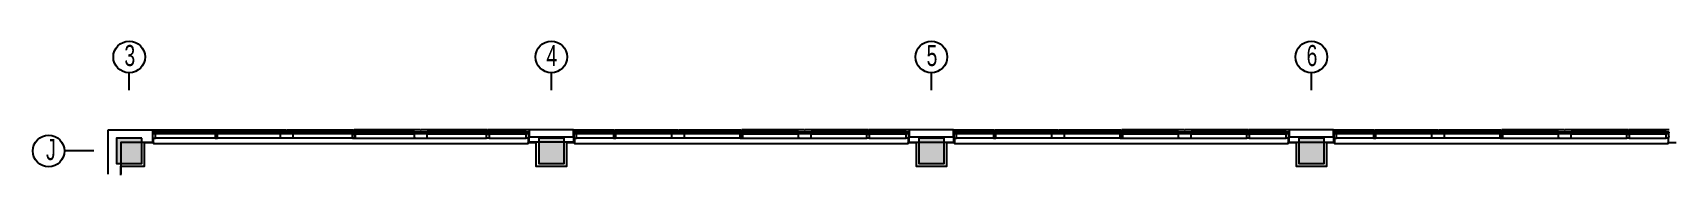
# Model space of a CAD drawing. Header units: inches. Extents: x -71 to 4528, y -885 to 4524.
# Drawn here: x -71 to 1479, y 1521 to 1644 of the extents above; entities that cross this region are included whole.
import ezdxf

# ---------------------------------------------------------------- set-up
doc = ezdxf.new("R2010")
doc.units = ezdxf.units.IN
doc.header["$LTSCALE"] = 96
doc.header["$MEASUREMENT"] = 0
for name, color, linetype in [('A-Anno-Bldg', 7, 'Continuous'), ('A-Bldg-Patt', 5, 'Continuous'), ('A-Cols-Bldg', 235, 'Continuous'), ('A-Glaz-Exst', 53, 'Continuous'), ('A-Wall-Bldg', 235, 'Continuous')]:
    doc.layers.add(name, color=color, linetype=linetype)
doc.layers.add('Viewport', color=14, linetype='Continuous', plot=False)
doc.styles.add('XFINE_1-8', font='ARIALN.TTF', dxfattribs={"width": 0.8, "height": 10})

msp = doc.modelspace()

# ---------------------------------------------------------------- hatches: boundary and pattern name
at = {"layer": 'A-Bldg-Patt'}
for points in [[(32, 1552), (8, 1552), (8, 1528), (32, 1528)], [(432, 1552), (408, 1552), (408, 1528), (432, 1528)], [(792, 1552), (768, 1552), (768, 1528), (792, 1528)], [(1152, 1552), (1128, 1552), (1128, 1528), (1152, 1528)]]:
    msp.add_hatch(color=256, dxfattribs=at).paths.add_polyline_path(points)

# ---------------------------------------------------------------- linework, layer by layer
at = {"layer": 'A-Anno-Bldg'}
for points in [[(20, 1597.8), (20, 1614.4)], [(420, 1597.8), (420, 1614.4)], [(780, 1597.8), (780, 1614.4)], [(1140, 1597.8), (1140, 1614.4)], [(-13.5, 1540), (-41.4, 1540)]]:
    msp.add_lwpolyline(points, dxfattribs=at)
for centre in [(20, 1629.4), (420, 1629.4), (780, 1629.4), (1140, 1629.4), (-56.4, 1540)]:
    msp.add_circle(centre, 15, dxfattribs=at)
at = {"layer": 'A-Cols-Bldg'}
for points in [[(32, 1552), (8, 1552), (8, 1528), (32, 1528)], [(432, 1552), (408, 1552), (408, 1528), (432, 1528)], [(792, 1552), (768, 1552), (768, 1528), (792, 1528)], [(1152, 1552), (1128, 1552), (1128, 1528), (1152, 1528)]]:
    msp.add_lwpolyline(points, close=True, dxfattribs=at)
at = {"layer": 'A-Glaz-Exst'}
for p, q in [((42, 1560), (102.3, 1560)), ((44.8, 1558), (42.5, 1558)), ((42.5, 1558), (42.5, 1557.2)), ((42.5, 1552.1), (42.5, 1557.2)), ((42.5, 1552.1), (42.5, 1552)), ((42.5, 1552), (44.8, 1552)), ((44.3, 1557.1), (102.3, 1557.1)), ((44.3, 1557.1), (44.3, 1556.1)), ((102.3, 1556.1), (44.3, 1556.1)), ((44.8, 1558), (163.4, 1558)), ((44.8, 1557.1), (44.8, 1558)), ((44.8, 1552), (44.8, 1556.1)), ((101.4, 1552), (44.8, 1552)), ((102.2, 1555.9), (101.4, 1555.9)), ((101.4, 1555.9), (101.4, 1552)), ((101.4, 1552), (103.6, 1552)), ((102.3, 1555.9), (102.2, 1555.9)), ((102.2, 1555.9), (102.2, 1555.9)), ((102.3, 1560), (102.3, 1559.5)), ((102.3, 1559.5), (102.7, 1559.5)), ((102.3, 1556.1), (102.3, 1557.1)), ((102.7, 1555.9), (102.3, 1555.9)), ((102.3, 1555.9), (102.3, 1555.9)), ((102.7, 1559.5), (102.8, 1560)), ((102.8, 1555.9), (102.7, 1555.9)), ((102.7, 1555.9), (102.7, 1555.9)), ((102.8, 1560), (169.1, 1560)), ((102.8, 1557.1), (163.9, 1557.1)), ((102.8, 1556.1), (102.8, 1557.1)), ((163.9, 1556.1), (102.8, 1556.1)), ((103.6, 1555.9), (102.8, 1555.9)), ((102.8, 1555.9), (102.8, 1555.9)), ((103.6, 1552), (103.6, 1555.9)), ((163.4, 1552), (103.6, 1552)), ((175.4, 1558), (163.4, 1558)), ((163.4, 1558), (163.4, 1557.2)), ((163.4, 1553), (163.4, 1555.9)), ((163.4, 1552), (163.4, 1553)), ((175.4, 1552), (163.4, 1552)), ((163.9, 1556.1), (163.9, 1557.1)), ((169.1, 1560), (169.2, 1559.5)), ((169.2, 1559.5), (169.5, 1559.5)), ((169.5, 1559.5), (169.6, 1560)), ((169.6, 1560), (232.6, 1560)), ((174.9, 1557.1), (232.6, 1557.1)), ((174.9, 1556.1), (174.9, 1557.1)), ((232.6, 1556.1), (174.9, 1556.1)), ((175.4, 1558), (232.9, 1558)), ((175.4, 1557.2), (175.4, 1558)), ((175.4, 1553), (175.4, 1555.9)), ((175.4, 1553), (175.4, 1552)), ((231.7, 1552), (175.4, 1552)), ((231.7, 1555.9), (232.6, 1555.9)), ((231.7, 1552), (231.7, 1555.9)), ((232.6, 1555.9), (231.7, 1555.9)), ((231.7, 1555.9), (231.7, 1552)), ((234, 1552), (231.7, 1552)), ((231.7, 1552), (234, 1552)), ((232.6, 1560), (232.7, 1559.5)), ((232.6, 1556.1), (232.6, 1557.1)), ((232.6, 1555.9), (232.6, 1555.9)), ((232.6, 1555.9), (232.7, 1555.9)), ((232.7, 1555.9), (232.6, 1555.9)), ((232.6, 1555.9), (232.6, 1555.9)), ((232.7, 1559.5), (232.9, 1559.5)), ((232.7, 1555.9), (232.7, 1555.9)), ((232.7, 1555.9), (233, 1555.9)), ((233, 1555.9), (232.7, 1555.9)), ((232.7, 1555.9), (232.7, 1555.9)), ((233, 1559.5), (232.9, 1559.5)), ((290.3, 1558), (232.9, 1558)), ((233.1, 1560), (233, 1559.5)), ((233, 1555.9), (233, 1555.9)), ((233, 1555.9), (233.1, 1555.9)), ((233.1, 1555.9), (233, 1555.9)), ((233, 1555.9), (233, 1555.9)), ((296, 1560), (233.1, 1560)), ((290.8, 1557.1), (233.1, 1557.1)), ((233.1, 1556.1), (233.1, 1557.1)), ((233.1, 1556.1), (290.8, 1556.1)), ((233.1, 1555.9), (233.1, 1555.9)), ((233.1, 1555.9), (234, 1555.9)), ((234, 1555.9), (233.1, 1555.9)), ((233.1, 1555.9), (233.1, 1555.9)), ((234, 1555.9), (234, 1552)), ((234, 1552), (234, 1555.9)), ((234, 1552), (290.3, 1552)), ((290.3, 1557.1), (290.3, 1558)), ((290.3, 1558), (302.3, 1558)), ((290.3, 1553), (290.3, 1556.1)), ((290.3, 1553), (290.3, 1552)), ((290.3, 1552), (302.3, 1552)), ((290.8, 1556.1), (290.8, 1557.1)), ((296.1, 1559.5), (296, 1560)), ((296.4, 1559.5), (296.1, 1559.5)), ((296.5, 1560), (296.4, 1559.5)), ((359.5, 1560), (296.5, 1560)), ((359.5, 1557.1), (301.7, 1557.1)), ((301.7, 1556.1), (301.7, 1557.1)), ((301.7, 1556.1), (359.5, 1556.1)), ((396.2, 1558), (302.3, 1558)), ((302.3, 1558), (302.3, 1557.1)), ((302.3, 1553), (302.3, 1556.1)), ((302.3, 1552), (302.3, 1553)), ((302.3, 1552), (358.6, 1552)), ((358.6, 1555.9), (359.5, 1555.9)), ((358.6, 1552), (358.6, 1555.9)), ((360.9, 1552), (358.6, 1552)), ((359.6, 1559.5), (359.5, 1560)), ((359.5, 1557.1), (359.5, 1556.1)), ((359.5, 1555.9), (359.5, 1555.9)), ((359.5, 1555.9), (359.6, 1555.9)), ((359.9, 1559.5), (359.6, 1559.5)), ((359.6, 1555.9), (359.6, 1555.9)), ((359.6, 1555.9), (359.9, 1555.9)), ((360, 1560), (359.9, 1559.5)), ((359.9, 1555.9), (359.9, 1555.9)), ((359.9, 1555.9), (360, 1555.9)), ((399, 1560), (360, 1560)), ((396.7, 1557.1), (360, 1557.1)), ((360, 1557.1), (360, 1556.1)), ((360, 1556.1), (396.7, 1556.1)), ((360, 1555.9), (360, 1555.9)), ((360, 1555.9), (360.9, 1555.9)), ((360.9, 1555.9), (360.9, 1552)), ((360.9, 1552), (396.2, 1552)), ((396.2, 1557.1), (396.2, 1558)), ((396.2, 1558), (398.5, 1558)), ((396.2, 1552), (396.2, 1556.1)), ((398.5, 1552), (396.2, 1552)), ((396.7, 1557.1), (396.7, 1556.1)), ((398.5, 1558), (398.5, 1557.2)), ((398.5, 1552.1), (398.5, 1557.2)), ((398.5, 1552.1), (398.5, 1552)), ((441, 1560), (479.8, 1560)), ((443.8, 1558), (441.5, 1558)), ((441.5, 1558), (441.5, 1557.2)), ((441.5, 1552.1), (441.5, 1557.2)), ((441.5, 1552.1), (441.5, 1552)), ((441.5, 1552), (443.8, 1552)), ((443.3, 1557.1), (479.8, 1557.1)), ((443.3, 1557.1), (443.3, 1556.1)), ((479.8, 1556.1), (443.3, 1556.1)), ((443.8, 1558), (534, 1558)), ((443.8, 1557.1), (443.8, 1558)), ((443.8, 1552), (443.8, 1556.1)), ((478.9, 1552), (443.8, 1552)), ((479.7, 1555.9), (478.9, 1555.9)), ((478.9, 1555.9), (478.9, 1552)), ((478.9, 1552), (481.1, 1552)), ((479.8, 1555.9), (479.7, 1555.9)), ((479.7, 1555.9), (479.7, 1555.9)), ((479.8, 1560), (479.8, 1559.5)), ((479.8, 1559.5), (480.2, 1559.5)), ((479.8, 1557.1), (479.8, 1556.1)), ((480.2, 1555.9), (479.8, 1555.9)), ((479.8, 1555.9), (479.8, 1555.9)), ((480.2, 1559.5), (480.3, 1560)), ((480.3, 1555.9), (480.2, 1555.9)), ((480.2, 1555.9), (480.2, 1555.9)), ((480.3, 1560), (539.8, 1560)), ((480.3, 1557.1), (534.5, 1557.1)), ((480.3, 1557.1), (480.3, 1556.1)), ((534.5, 1556.1), (480.3, 1556.1)), ((481.1, 1555.9), (480.3, 1555.9)), ((480.3, 1555.9), (480.3, 1555.9)), ((481.1, 1552), (481.1, 1555.9)), ((534, 1552), (481.1, 1552)), ((546, 1558), (534, 1558)), ((534, 1558), (534, 1557.1)), ((534, 1553), (534, 1556.1)), ((534, 1552), (534, 1553)), ((546, 1552), (534, 1552)), ((534.5, 1557.1), (534.5, 1556.1)), ((539.8, 1560), (539.8, 1559.5)), ((539.8, 1559.5), (540.2, 1559.5)), ((540.2, 1559.5), (540.3, 1560)), ((540.3, 1560), (599.8, 1560)), ((545.5, 1557.1), (599.8, 1557.1)), ((545.5, 1557.1), (545.5, 1556.1)), ((599.8, 1556.1), (545.5, 1556.1)), ((546, 1558), (600, 1558)), ((546, 1557.1), (546, 1558)), ((546, 1553), (546, 1556.1)), ((546, 1553), (546, 1552)), ((598.9, 1552), (546, 1552)), ((599.7, 1555.9), (598.9, 1555.9)), ((598.9, 1555.9), (598.9, 1552)), ((598.9, 1555.9), (599.7, 1555.9)), ((598.9, 1552), (598.9, 1555.9)), ((598.9, 1552), (601.1, 1552)), ((601.1, 1552), (598.9, 1552)), ((599.8, 1555.9), (599.7, 1555.9)), ((599.7, 1555.9), (599.7, 1555.9)), ((599.7, 1555.9), (599.7, 1555.9)), ((599.7, 1555.9), (599.8, 1555.9)), ((599.8, 1560), (599.8, 1559.5)), ((599.8, 1559.5), (600, 1559.5)), ((599.8, 1557.1), (599.8, 1556.1)), ((600.2, 1555.9), (599.8, 1555.9)), ((599.8, 1555.9), (599.8, 1555.9)), ((599.8, 1555.9), (599.8, 1555.9)), ((599.8, 1555.9), (600.2, 1555.9)), ((600.2, 1559.5), (600, 1559.5)), ((654, 1558), (600, 1558)), ((600.3, 1560), (600.2, 1559.5)), ((600.3, 1555.9), (600.2, 1555.9)), ((600.2, 1555.9), (600.2, 1555.9)), ((600.2, 1555.9), (600.2, 1555.9)), ((600.2, 1555.9), (600.3, 1555.9)), ((659.8, 1560), (600.3, 1560)), ((654.5, 1557.1), (600.3, 1557.1)), ((600.3, 1557.1), (600.3, 1556.1)), ((600.3, 1556.1), (654.5, 1556.1)), ((601.1, 1555.9), (600.3, 1555.9)), ((600.3, 1555.9), (600.3, 1555.9)), ((600.3, 1555.9), (600.3, 1555.9)), ((600.3, 1555.9), (601.1, 1555.9)), ((601.1, 1552), (601.1, 1555.9)), ((601.1, 1555.9), (601.1, 1552)), ((601.1, 1552), (654, 1552)), ((654, 1557.1), (654, 1558)), ((654, 1558), (666, 1558)), ((654, 1553), (654, 1556.1)), ((654, 1553), (654, 1552)), ((654, 1552), (666, 1552)), ((654.5, 1557.1), (654.5, 1556.1)), ((659.8, 1559.5), (659.8, 1560)), ((660.2, 1559.5), (659.8, 1559.5)), ((660.3, 1560), (660.2, 1559.5)), ((719.8, 1560), (660.3, 1560)), ((719.8, 1557.1), (665.5, 1557.1)), ((665.5, 1557.1), (665.5, 1556.1)), ((665.5, 1556.1), (719.8, 1556.1)), ((756.2, 1558), (666, 1558)), ((666, 1558), (666, 1557.1)), ((666, 1553), (666, 1556.1)), ((666, 1552), (666, 1553)), ((666, 1552), (718.9, 1552)), ((718.9, 1555.9), (719.7, 1555.9)), ((718.9, 1552), (718.9, 1555.9)), ((721.1, 1552), (718.9, 1552)), ((719.7, 1555.9), (719.7, 1555.9)), ((719.7, 1555.9), (719.8, 1555.9)), ((719.8, 1559.5), (719.8, 1560)), ((720.2, 1559.5), (719.8, 1559.5)), ((719.8, 1557.1), (719.8, 1556.1)), ((719.8, 1555.9), (719.8, 1555.9)), ((719.8, 1555.9), (720.2, 1555.9)), ((720.3, 1560), (720.2, 1559.5)), ((720.2, 1555.9), (720.2, 1555.9)), ((720.2, 1555.9), (720.3, 1555.9)), ((759, 1560), (720.3, 1560)), ((756.7, 1557.1), (720.3, 1557.1)), ((720.3, 1557.1), (720.3, 1556.1)), ((720.3, 1556.1), (756.7, 1556.1)), ((720.3, 1555.9), (720.3, 1555.9)), ((720.3, 1555.9), (721.1, 1555.9)), ((721.1, 1555.9), (721.1, 1552)), ((721.1, 1552), (756.2, 1552)), ((756.2, 1557.1), (756.2, 1558)), ((756.2, 1558), (758.5, 1558)), ((756.2, 1552), (756.2, 1556.1)), ((758.5, 1552), (756.2, 1552)), ((756.7, 1557.1), (756.7, 1556.1)), ((758.5, 1558), (758.5, 1557.2)), ((758.5, 1552.1), (758.5, 1557.2)), ((758.5, 1552.1), (758.5, 1552)), ((801, 1560), (839.8, 1560)), ((803.8, 1558), (801.5, 1558)), ((801.5, 1558), (801.5, 1557.2)), ((801.5, 1552.1), (801.5, 1557.2)), ((801.5, 1552.1), (801.5, 1552)), ((801.5, 1552), (803.8, 1552)), ((803.3, 1557.1), (839.8, 1557.1)), ((803.3, 1557.1), (803.3, 1556.1)), ((839.8, 1556.1), (803.3, 1556.1)), ((803.8, 1558), (894, 1558)), ((803.8, 1557.1), (803.8, 1558)), ((803.8, 1552), (803.8, 1556.1)), ((838.9, 1552), (803.8, 1552)), ((839.7, 1555.9), (838.9, 1555.9)), ((838.9, 1555.9), (838.9, 1552)), ((838.9, 1552), (841.1, 1552)), ((839.8, 1555.9), (839.7, 1555.9)), ((839.7, 1555.9), (839.7, 1555.9)), ((839.8, 1560), (839.8, 1559.5)), ((839.8, 1559.5), (840.2, 1559.5)), ((839.8, 1557.1), (839.8, 1556.1)), ((840.2, 1555.9), (839.8, 1555.9)), ((839.8, 1555.9), (839.8, 1555.9)), ((840.2, 1559.5), (840.3, 1560)), ((840.3, 1555.9), (840.2, 1555.9)), ((840.2, 1555.9), (840.2, 1555.9)), ((840.3, 1560), (899.8, 1560)), ((840.3, 1557.1), (894.5, 1557.1)), ((840.3, 1557.1), (840.3, 1556.1)), ((894.5, 1556.1), (840.3, 1556.1)), ((841.1, 1555.9), (840.3, 1555.9)), ((840.3, 1555.9), (840.3, 1555.9)), ((841.1, 1552), (841.1, 1555.9)), ((894, 1552), (841.1, 1552)), ((906, 1558), (894, 1558)), ((894, 1558), (894, 1557.1)), ((894, 1553), (894, 1556.1)), ((894, 1552), (894, 1553)), ((906, 1552), (894, 1552)), ((894.5, 1557.1), (894.5, 1556.1)), ((899.8, 1560), (899.8, 1559.5)), ((899.8, 1559.5), (900.2, 1559.5)), ((900.2, 1559.5), (900.3, 1560)), ((900.3, 1560), (959.8, 1560)), ((905.5, 1557.1), (959.8, 1557.1)), ((905.5, 1557.1), (905.5, 1556.1)), ((959.8, 1556.1), (905.5, 1556.1)), ((906, 1558), (960, 1558)), ((906, 1557.1), (906, 1558)), ((906, 1553), (906, 1556.1)), ((906, 1553), (906, 1552)), ((958.9, 1552), (906, 1552)), ((959.7, 1555.9), (958.9, 1555.9)), ((958.9, 1555.9), (958.9, 1552)), ((958.9, 1555.9), (959.7, 1555.9)), ((958.9, 1552), (958.9, 1555.9)), ((958.9, 1552), (961.1, 1552)), ((961.1, 1552), (958.9, 1552)), ((959.8, 1555.9), (959.7, 1555.9)), ((959.7, 1555.9), (959.7, 1555.9)), ((959.7, 1555.9), (959.7, 1555.9)), ((959.7, 1555.9), (959.8, 1555.9)), ((959.8, 1560), (959.8, 1559.5)), ((959.8, 1559.5), (960, 1559.5)), ((959.8, 1556.1), (959.8, 1557.1)), ((960.2, 1555.9), (959.8, 1555.9)), ((959.8, 1555.9), (959.8, 1555.9)), ((959.8, 1555.9), (959.8, 1555.9)), ((959.8, 1555.9), (960.2, 1555.9)), ((960.2, 1559.5), (960, 1559.5)), ((1014, 1558), (960, 1558)), ((960.3, 1560), (960.2, 1559.5)), ((960.3, 1555.9), (960.2, 1555.9)), ((960.2, 1555.9), (960.2, 1555.9)), ((960.2, 1555.9), (960.2, 1555.9)), ((960.2, 1555.9), (960.3, 1555.9)), ((1019.8, 1560), (960.3, 1560)), ((1014.5, 1557.1), (960.3, 1557.1)), ((960.3, 1556.1), (960.3, 1557.1)), ((960.3, 1556.1), (1014.5, 1556.1)), ((961.1, 1555.9), (960.3, 1555.9)), ((960.3, 1555.9), (960.3, 1555.9)), ((960.3, 1555.9), (960.3, 1555.9)), ((960.3, 1555.9), (961.1, 1555.9)), ((961.1, 1552), (961.1, 1555.9)), ((961.1, 1555.9), (961.1, 1552)), ((961.1, 1552), (1014, 1552)), ((1014, 1557.1), (1014, 1558)), ((1014, 1558), (1026, 1558)), ((1014, 1553), (1014, 1556.1)), ((1014, 1553), (1014, 1552)), ((1014, 1552), (1026, 1552)), ((1014.5, 1556.1), (1014.5, 1557.1)), ((1019.8, 1559.5), (1019.8, 1560)), ((1020.2, 1559.5), (1019.8, 1559.5)), ((1020.3, 1560), (1020.2, 1559.5)), ((1079.8, 1560), (1020.3, 1560)), ((1079.8, 1557.1), (1025.5, 1557.1)), ((1025.5, 1556.1), (1025.5, 1557.1)), ((1025.5, 1556.1), (1079.8, 1556.1)), ((1116.2, 1558), (1026, 1558)), ((1026, 1558), (1026, 1557.1)), ((1026, 1553), (1026, 1556.1)), ((1026, 1552), (1026, 1553)), ((1026, 1552), (1078.9, 1552)), ((1078.9, 1555.9), (1079.7, 1555.9)), ((1078.9, 1552), (1078.9, 1555.9)), ((1081.1, 1552), (1078.9, 1552)), ((1079.7, 1555.9), (1079.7, 1555.9)), ((1079.7, 1555.9), (1079.8, 1555.9)), ((1079.8, 1559.5), (1079.8, 1560)), ((1080.2, 1559.5), (1079.8, 1559.5)), ((1079.8, 1557.1), (1079.8, 1556.1)), ((1079.8, 1555.9), (1079.8, 1555.9)), ((1079.8, 1555.9), (1080.2, 1555.9)), ((1080.3, 1560), (1080.2, 1559.5)), ((1080.2, 1555.9), (1080.2, 1555.9)), ((1080.2, 1555.9), (1080.3, 1555.9)), ((1116.7, 1557.1), (1080.3, 1557.1)), ((1080.3, 1557.1), (1080.3, 1556.1)), ((1080.3, 1556.1), (1116.7, 1556.1)), ((1080.3, 1555.9), (1080.3, 1555.9)), ((1080.3, 1555.9), (1081.1, 1555.9)), ((1081.1, 1555.9), (1081.1, 1552)), ((1081.1, 1552), (1116.2, 1552)), ((1116.2, 1557.1), (1116.2, 1558)), ((1116.2, 1558), (1118.5, 1558)), ((1116.2, 1552), (1116.2, 1556.1)), ((1118.5, 1552), (1116.2, 1552)), ((1116.7, 1557.1), (1116.7, 1556.1)), ((1118.5, 1558), (1118.5, 1557.2)), ((1118.5, 1552.1), (1118.5, 1557.2)), ((1118.5, 1552.1), (1118.5, 1552)), ((1161, 1560), (1199.8, 1560)), ((1163.8, 1558), (1161.5, 1558)), ((1161.5, 1558), (1161.5, 1557.2)), ((1161.5, 1552.1), (1161.5, 1557.2)), ((1161.5, 1552.1), (1161.5, 1552)), ((1161.5, 1552), (1163.8, 1552)), ((1163.3, 1557.1), (1199.8, 1557.1)), ((1163.3, 1557.1), (1163.3, 1556.1)), ((1199.8, 1556.1), (1163.3, 1556.1)), ((1163.8, 1558), (1254, 1558)), ((1163.8, 1557.1), (1163.8, 1558)), ((1163.8, 1552), (1163.8, 1556.1)), ((1198.9, 1552), (1163.8, 1552)), ((1199.7, 1555.9), (1198.9, 1555.9)), ((1198.9, 1555.9), (1198.9, 1552)), ((1198.9, 1552), (1201.1, 1552)), ((1199.8, 1555.9), (1199.7, 1555.9)), ((1199.7, 1555.9), (1199.7, 1555.9)), ((1199.8, 1560), (1199.8, 1559.5)), ((1199.8, 1559.5), (1200.2, 1559.5)), ((1199.8, 1556.1), (1199.8, 1557.1)), ((1200.2, 1555.9), (1199.8, 1555.9)), ((1199.8, 1555.9), (1199.8, 1555.9)), ((1200.2, 1559.5), (1200.3, 1560)), ((1200.3, 1555.9), (1200.2, 1555.9)), ((1200.2, 1555.9), (1200.2, 1555.9)), ((1200.3, 1560), (1259.8, 1560)), ((1200.3, 1557.1), (1254.5, 1557.1)), ((1200.3, 1556.1), (1200.3, 1557.1)), ((1254.5, 1556.1), (1200.3, 1556.1)), ((1201.1, 1555.9), (1200.3, 1555.9)), ((1200.3, 1555.9), (1200.3, 1555.9)), ((1201.1, 1552), (1201.1, 1555.9)), ((1254, 1552), (1201.1, 1552)), ((1266, 1558), (1254, 1558)), ((1254, 1558), (1254, 1557.1)), ((1254, 1553), (1254, 1556.1)), ((1254, 1552), (1254, 1553)), ((1266, 1552), (1254, 1552)), ((1254.5, 1556.1), (1254.5, 1557.1)), ((1259.8, 1560), (1259.8, 1559.5)), ((1259.8, 1559.5), (1260.2, 1559.5)), ((1260.2, 1559.5), (1260.3, 1560)), ((1260.3, 1560), (1319.8, 1560)), ((1265.5, 1557.1), (1319.8, 1557.1)), ((1265.5, 1556.1), (1265.5, 1557.1)), ((1319.8, 1556.1), (1265.5, 1556.1)), ((1266, 1558), (1320, 1558)), ((1266, 1557.1), (1266, 1558)), ((1266, 1553), (1266, 1556.1)), ((1266, 1553), (1266, 1552)), ((1318.9, 1552), (1266, 1552)), ((1319.7, 1555.9), (1318.9, 1555.9)), ((1318.9, 1555.9), (1318.9, 1552)), ((1318.9, 1555.9), (1319.7, 1555.9)), ((1318.9, 1552), (1318.9, 1555.9)), ((1318.9, 1552), (1321.1, 1552)), ((1321.1, 1552), (1318.9, 1552)), ((1319.8, 1555.9), (1319.7, 1555.9)), ((1319.7, 1555.9), (1319.7, 1555.9)), ((1319.7, 1555.9), (1319.7, 1555.9)), ((1319.7, 1555.9), (1319.8, 1555.9)), ((1319.8, 1560), (1319.8, 1559.5)), ((1319.8, 1559.5), (1320, 1559.5)), ((1319.8, 1556.1), (1319.8, 1557.1)), ((1320.2, 1555.9), (1319.8, 1555.9)), ((1319.8, 1555.9), (1319.8, 1555.9)), ((1319.8, 1555.9), (1319.8, 1555.9)), ((1319.8, 1555.9), (1320.2, 1555.9)), ((1320.2, 1559.5), (1320, 1559.5)), ((1374, 1558), (1320, 1558)), ((1320.3, 1560), (1320.2, 1559.5)), ((1320.3, 1555.9), (1320.2, 1555.9)), ((1320.2, 1555.9), (1320.2, 1555.9)), ((1320.2, 1555.9), (1320.2, 1555.9)), ((1320.2, 1555.9), (1320.3, 1555.9)), ((1379.8, 1560), (1320.3, 1560)), ((1374.5, 1557.1), (1320.3, 1557.1)), ((1320.3, 1556.1), (1320.3, 1557.1)), ((1320.3, 1556.1), (1374.5, 1556.1)), ((1321.1, 1555.9), (1320.3, 1555.9)), ((1320.3, 1555.9), (1320.3, 1555.9)), ((1320.3, 1555.9), (1320.3, 1555.9)), ((1320.3, 1555.9), (1321.1, 1555.9)), ((1321.1, 1552), (1321.1, 1555.9)), ((1321.1, 1555.9), (1321.1, 1552)), ((1321.1, 1552), (1374, 1552)), ((1374, 1557.1), (1374, 1558)), ((1374, 1558), (1386, 1558)), ((1374, 1553), (1374, 1556.1)), ((1374, 1553), (1374, 1552)), ((1374, 1552), (1386, 1552)), ((1374.5, 1557.1), (1374.5, 1556.1)), ((1379.8, 1559.5), (1379.8, 1560)), ((1380.2, 1559.5), (1379.8, 1559.5)), ((1380.3, 1560), (1380.2, 1559.5)), ((1439.8, 1560), (1380.3, 1560)), ((1439.8, 1557.1), (1385.5, 1557.1)), ((1385.5, 1557.1), (1385.5, 1556.1)), ((1385.5, 1556.1), (1439.8, 1556.1)), ((1476.2, 1558), (1386, 1558)), ((1386, 1558), (1386, 1557.1)), ((1386, 1553), (1386, 1556.1)), ((1386, 1552), (1386, 1553)), ((1386, 1552), (1438.9, 1552)), ((1438.9, 1555.9), (1439.7, 1555.9)), ((1438.9, 1552), (1438.9, 1555.9)), ((1441.1, 1552), (1438.9, 1552)), ((1439.7, 1555.9), (1439.7, 1555.9)), ((1439.7, 1555.9), (1439.8, 1555.9)), ((1439.8, 1559.5), (1439.8, 1560)), ((1440.2, 1559.5), (1439.8, 1559.5)), ((1439.8, 1556.1), (1439.8, 1557.1)), ((1439.8, 1556.1), (1439.8, 1557.1)), ((1439.8, 1555.9), (1439.8, 1555.9)), ((1439.8, 1555.9), (1440.2, 1555.9)), ((1440.3, 1560), (1440.2, 1559.5)), ((1440.2, 1555.9), (1440.2, 1555.9)), ((1440.2, 1555.9), (1440.3, 1555.9)), ((1479, 1560), (1440.3, 1560)), ((1476.7, 1557.1), (1440.3, 1557.1)), ((1440.3, 1556.1), (1440.3, 1557.1)), ((1440.3, 1556.1), (1440.3, 1557.1)), ((1440.3, 1556.1), (1476.7, 1556.1)), ((1440.3, 1555.9), (1440.3, 1555.9)), ((1440.3, 1555.9), (1441.1, 1555.9)), ((1441.1, 1555.9), (1441.1, 1552)), ((1441.1, 1552), (1476.2, 1552)), ((1476.2, 1557.1), (1476.2, 1558)), ((1476.2, 1558), (1478.5, 1558)), ((1476.2, 1552), (1476.2, 1556.1)), ((1478.5, 1552), (1476.2, 1552)), ((1476.7, 1556.1), (1476.7, 1557.1)), ((1478.5, 1558), (1478.5, 1557.2)), ((1478.5, 1552.1), (1478.5, 1557.2)), ((1478.5, 1552.1), (1478.5, 1552))]:
    msp.add_line(p, q, dxfattribs=at)
for centre, radius, start, end in [((42.3, 1557.7), 0.333, 221.425, 318.575), ((42.3, 1553.3), 0.333, 41.425, 138.575), ((101.3, 1556), 0.105, 301.2583, 58.7417), ((102.5, 1557.3), 0.343, 223.1917, 316.8083), ((103.7, 1556), 0.105, 121.2583, 238.7417), ((231.7, 1556), 0.105, 301.2583, 58.7417), ((231.7, 1556), 0.105, 301.2583, 58.7417), ((232.9, 1557.3), 0.343, 223.1917, 316.8083), ((234, 1556), 0.105, 121.2583, 238.7417), ((234, 1556), 0.105, 121.2583, 238.7417), ((358.6, 1556), 0.105, 301.2583, 58.7417), ((359.8, 1557.3), 0.343, 223.1917, 316.8083), ((360.9, 1556), 0.105, 121.2583, 238.7417), ((397.9, 1551.7), 0.276, 294.9, 65.1), ((398.7, 1557.7), 0.333, 221.425, 318.575), ((398.7, 1553.3), 0.333, 41.425, 138.575), ((441.3, 1557.7), 0.333, 221.425, 318.575), ((441.3, 1553.3), 0.333, 41.425, 138.575), ((478.8, 1556), 0.105, 301.2583, 58.7417), ((480, 1557.3), 0.343, 223.1917, 316.8083), ((481.2, 1556), 0.105, 121.2583, 238.7417), ((598.8, 1556), 0.105, 301.2583, 58.7417), ((598.8, 1556), 0.105, 301.2583, 58.7417), ((600, 1557.3), 0.343, 223.1917, 316.8083), ((601.2, 1556), 0.105, 121.2583, 238.7417), ((601.2, 1556), 0.105, 121.2583, 238.7417), ((718.8, 1556), 0.105, 301.2583, 58.7417), ((720, 1557.3), 0.343, 223.1917, 316.8083), ((721.2, 1556), 0.105, 121.2583, 238.7417), ((757.9, 1551.7), 0.276, 294.9, 65.1), ((758.7, 1557.7), 0.333, 221.425, 318.575), ((758.7, 1553.3), 0.333, 41.425, 138.575), ((801.3, 1557.7), 0.333, 221.425, 318.575), ((801.3, 1553.3), 0.333, 41.425, 138.575), ((838.8, 1556), 0.105, 301.2583, 58.7417), ((840, 1557.3), 0.343, 223.1917, 316.8083), ((841.2, 1556), 0.105, 121.2583, 238.7417), ((958.8, 1556), 0.105, 301.2583, 58.7417), ((958.8, 1556), 0.105, 301.2583, 58.7417), ((960, 1557.3), 0.343, 223.1917, 316.8083), ((961.2, 1556), 0.105, 121.2583, 238.7417), ((961.2, 1556), 0.105, 121.2583, 238.7417), ((1078.8, 1556), 0.105, 301.2583, 58.7417), ((1080, 1557.3), 0.343, 223.1917, 316.8083), ((1081.2, 1556), 0.105, 121.2583, 238.7417), ((1117.9, 1551.7), 0.276, 294.9, 65.1), ((1118.7, 1557.7), 0.333, 221.425, 318.575), ((1118.7, 1553.3), 0.333, 41.425, 138.575), ((1161.3, 1557.7), 0.333, 221.425, 318.575), ((1161.3, 1553.3), 0.333, 41.425, 138.575), ((1162.1, 1551.7), 0.276, 114.9, 245.1), ((1198.8, 1556), 0.105, 301.2583, 58.7417), ((1200, 1557.3), 0.343, 223.1917, 316.8083), ((1201.2, 1556), 0.105, 121.2583, 238.7417), ((1318.8, 1556), 0.105, 301.2583, 58.7417), ((1318.8, 1556), 0.105, 301.2583, 58.7417), ((1320, 1557.3), 0.343, 223.1917, 316.8083), ((1321.2, 1556), 0.105, 121.2583, 238.7417), ((1321.2, 1556), 0.105, 121.2583, 238.7417), ((1438.8, 1556), 0.105, 301.2583, 58.7417), ((1440, 1557.3), 0.343, 223.1917, 316.8083), ((1441.2, 1556), 0.105, 121.2583, 238.7417), ((1477.9, 1551.7), 0.276, 294.9, 65.1), ((1478.7, 1557.7), 0.333, 221.425, 318.575), ((1478.7, 1553.3), 0.333, 41.425, 138.575)]:
    msp.add_arc(centre, radius, start, end, dxfattribs=at)
at = {"layer": 'A-Wall-Bldg'}
for p, q in [((0, 1560), (44, 1560)), ((0, 1518), (0, 1560)), ((42, 1560), (42, 1553.5)), ((43, 1548), (43, 1552)), ((398, 1551.5), (398, 1548)), ((441, 1560), (399, 1560)), ((399, 1560), (399, 1553.5)), ((399, 1553.5), (441, 1553.5)), ((441, 1553.5), (441, 1560)), ((442, 1551.5), (442, 1548)), ((758, 1551.5), (758, 1548)), ((801, 1560), (759, 1560)), ((759, 1560), (759, 1553.5)), ((759, 1553.5), (801, 1553.5)), ((801, 1553.5), (801, 1560)), ((802, 1551.5), (802, 1548)), ((1119, 1560), (1080.3, 1560)), ((1118, 1551.5), (1118, 1548)), ((1161, 1560), (1119, 1560)), ((1119, 1560), (1119, 1553.5)), ((1119, 1553.5), (1161, 1553.5)), ((1161, 1553.5), (1161, 1560)), ((1162, 1551.5), (1162, 1548)), ((1478, 1551.5), (1478, 1548))]:
    msp.add_line(p, q, dxfattribs=at)
msp.add_lwpolyline([(12, 1517), (12, 1525.4), (34.6, 1525.4), (34.6, 1548), (43, 1548), (43, 1547), (398, 1547), (398, 1548), (405.4, 1548), (405.4, 1525.4), (434.6, 1525.4), (434.6, 1548), (442, 1548), (442, 1547), (758, 1547), (758, 1548), (765.4, 1548), (765.4, 1525.4), (794.6, 1525.4), (794.6, 1548), (802, 1548), (802, 1547), (1118, 1547), (1118, 1548), (1125.4, 1548), (1125.4, 1525.4), (1154.6, 1525.4), (1154.6, 1548), (1162, 1548), (1162, 1547), (1478, 1547), (1478, 1548), (1485.4, 1548)], dxfattribs=at)
for centre in [(442.1, 1551.7), (802.1, 1551.7)]:
    msp.add_arc(centre, 0.276, 114.9, 245.1, dxfattribs=at)
at = {"layer": 'Viewport'}
msp.add_lwpolyline([(1479, 1556.1), (1161, 1556.1), (1161, 1548), (1119, 1548), (1119, 1556.1), (801, 1556.1), (801, 1548), (759, 1548), (759, 1556.1), (441, 1556.1), (441, 1548.4), (399, 1548.4), (399, 1556.1), (42, 1556.1), (42, 1548), (12, 1548), (12, 1518)], dxfattribs=at)

# ---------------------------------------------------------------- texts
at = {"layer": 'A-Anno-Bldg', "char_height": 20, "attachment_point": 1, "style": 'XFINE_1-8'}
for s, insert in [('\\pi11.084;3', (4.4, 1640.7)), ('\\pi10.839;4', (404.4, 1640.7)), ('\\pi11.03;5', (764.4, 1640.7)), ('\\pi11.046;6', (1124.4, 1640.7)), ('\\pi11.772;J', (-70.5, 1551.3))]:
    msp.add_mtext_dynamic_manual_height_columns(s, width=30.758, gutter_width=50, heights=[0], dxfattribs=dict(at, insert=insert))

doc.saveas('drawing.dxf')
